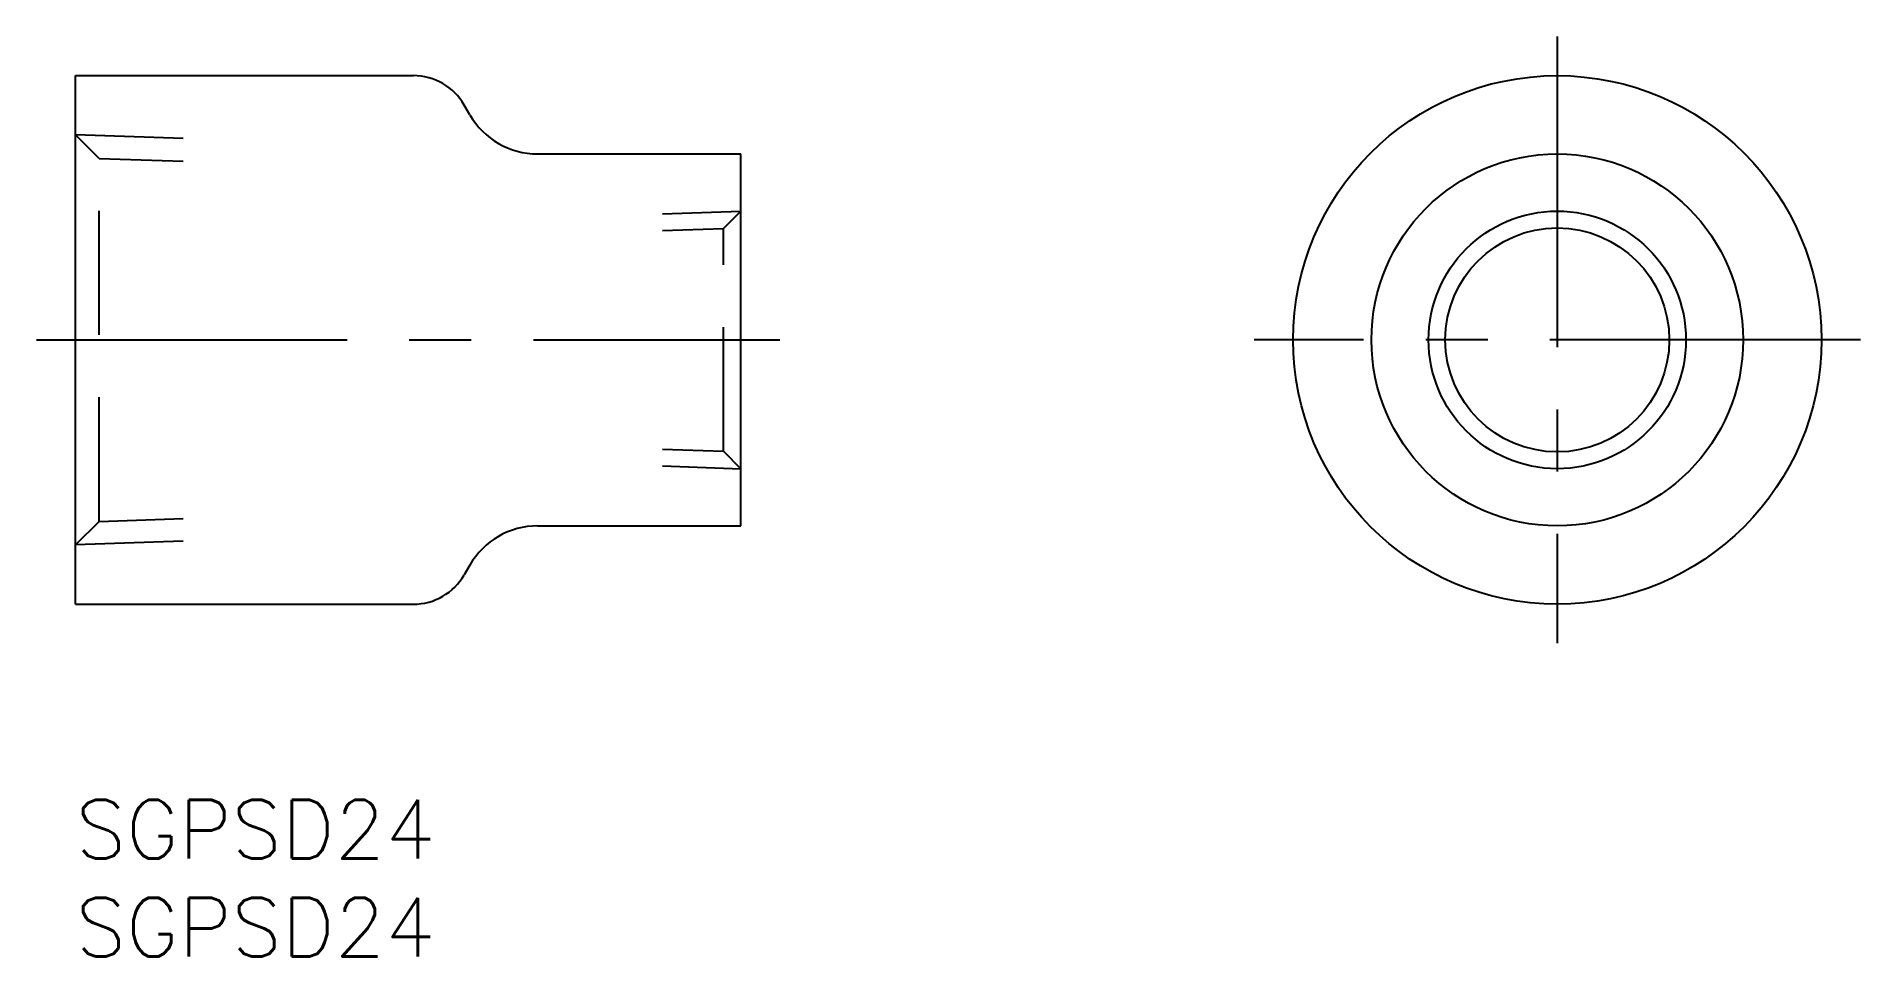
# Model space of a CAD drawing. Extents: x -2 to 91.2, y -8 to 39.
import ezdxf

# ---------------------------------------------------------------- set-up
doc = ezdxf.new("R2010")
doc.units = 0
doc.header["$LTSCALE"] = 0.5
doc.linetypes.add('CENTER', pattern=[50.8, 31.75, -6.35, 6.35, -6.35])
doc.linetypes.add('DASHED', pattern=[19.05, 12.7, -6.35])
for name, color, linetype in [('MSM_CENTER', 1, 'CENTER'), ('MSM_CONTINUOUS', 7, 'CONTINUOUS'), ('MSM_DASHED', 4, 'DASHED'), ('MSM_NARROW', 5, 'CONTINUOUS'), ('MSM_PART_NUMBER', 7, 'CONTINUOUS')]:
    doc.layers.add(name, color=color, linetype=linetype)
doc.styles.get("Standard").update_dxf_attribs({"font": 'txt.shx', "height": 3, "bigfont": 'bigfont.shx'})

# ---------------------------------------------------------------- blocks, each defined once
blk = doc.blocks.new('*U7')
at = {"layer": 'MSM_PART_NUMBER'}
blk.add_text('SGPSD24', height=3, dxfattribs=at).set_placement((0, -3))
blk = doc.blocks.new('*U8')
at = {"layer": 'MSM_PART_NUMBER'}
blk.add_text('SGPSD24', height=3, dxfattribs=at).set_placement((0, -8))

msp = doc.modelspace()

# ---------------------------------------------------------------- linework, layer by layer
at = {"layer": 'MSM_CENTER'}
for p, q in [((75.74, 39), (75.74, 8)), ((-2, 23.5), (36, 23.5)), ((91.24, 23.5), (60.24, 23.5))]:
    msp.add_line(p, q, dxfattribs=at)
at = {"layer": 'MSM_CONTINUOUS'}
for p, q in [((0, 10), (0, 37)), ((0, 37), (17.268, 37)), ((20.155, 35), (19.866, 35.5)), ((23.619, 33), (34, 33)), ((34, 14), (34, 33)), ((23.619, 14), (34, 14)), ((20.155, 12), (19.866, 11.5)), ((0, 10), (17.268, 10))]:
    msp.add_line(p, q, dxfattribs=at)
for radius in [13.5, 9.5, 5.723]:
    msp.add_circle((75.74, 23.5), radius, dxfattribs=at)
for centre, radius, start, end in [((17.268, 34), 3, 30, 90), ((23.619, 37), 4, 210, 270), ((23.619, 10), 4, 90, 150), ((17.268, 13), 3, 270, 330)]:
    msp.add_arc(centre, radius, start, end, dxfattribs=at)
at = {"layer": 'MSM_DASHED'}
for p, q in [((5.5, 33.785), (0, 33.978)), ((1.204, 32.773), (0, 33.978)), ((1.204, 32.773), (5.5, 32.623)), ((1.204, 14.227), (1.204, 32.773)), ((30, 29.939), (34, 30.079)), ((33.113, 29.192), (34, 30.079)), ((30, 29.083), (33.113, 29.192)), ((33.113, 17.808), (33.113, 29.192)), ((30, 17.917), (33.113, 17.808)), ((33.113, 17.808), (34, 16.921)), ((30, 17.061), (34, 16.921)), ((1.204, 14.227), (0, 13.023)), ((1.204, 14.227), (5.5, 14.377)), ((5.5, 13.215), (0, 13.023))]:
    msp.add_line(p, q, dxfattribs=at)
at = {"layer": 'MSM_NARROW'}
msp.add_circle((75.74, 23.5), 6.579, dxfattribs=at)

# ---------------------------------------------------------------- block references
at = {"layer": 'MSM_CONTINUOUS'}
for name in ['*U7', '*U8']:
    msp.add_blockref(name, (0, 0), dxfattribs=at)

doc.saveas('drawing.dxf')
